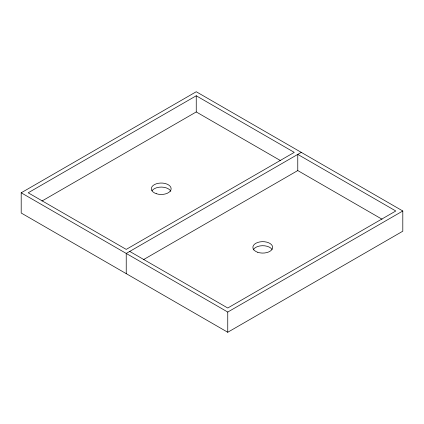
<?xml version="1.0" encoding="UTF-8"?>
<svg xmlns="http://www.w3.org/2000/svg" width="424" height="424" viewBox="0 0 424 424"><rect width="100%" height="100%" fill="white"/><g stroke="black" fill="none" stroke-linecap="round" stroke-linejoin="round"><path stroke-width="0.64" d="M21.2 192.798L196.248 91.738L402.8 210.988L402.8 231.202L227.752 332.262L21.2 213.012L21.2 192.798L227.752 312.053L402.8 210.988M196.248 95.776L28.201 192.798L126.23 249.392L294.272 152.375L196.248 95.776L196.248 111.947L41.965 201.024M301.273 152.375L126.23 253.435L126.23 273.65M143.492 259.636L297.77 170.565L382.04 219.219M196.248 111.947L280.513 160.601M129.728 251.416L227.752 308.01L395.799 210.988L297.77 154.394L297.77 170.565M227.752 312.053L227.752 332.262M253.197 249.932A9.9 5.719 0 0 1 262.334 245.703A9.9 5.719 0 0 1 272.07 249.46M151.93 190.842A9.9 5.719 0 0 1 161.666 187.085A9.9 5.719 0 0 1 170.803 191.319M257.813 252.322A9.9 5.719 0 0 0 272.664 247.372A9.9 5.719 0 0 0 257.813 242.422A9.9 5.719 0 0 0 257.813 252.322M156.286 193.704A9.9 5.719 0 0 0 171.137 188.754A9.9 5.719 0 0 0 156.286 183.804A9.9 5.719 0 0 0 156.286 193.704"/></g></svg>
